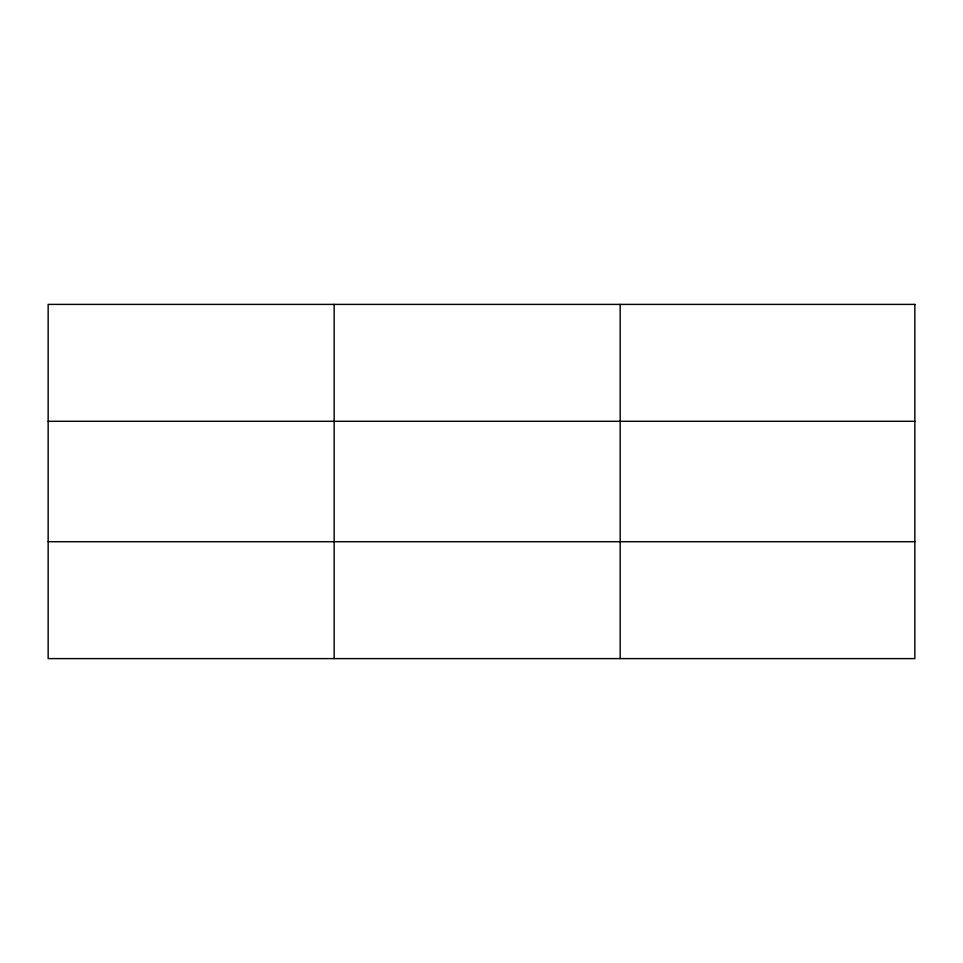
<?xml version="1.0" encoding="UTF-8"?>
<svg xmlns="http://www.w3.org/2000/svg" width="963" height="963" viewBox="0 0 963 963"><rect width="100%" height="100%" fill="white"/><g stroke="black" fill="none" stroke-linecap="round" stroke-linejoin="round"><path stroke-width="1.44" d="M334.161 304.392L334.161 658.608M620.172 304.392L620.172 658.608M48.15 421.288L914.85 421.288M48.15 541.712L914.85 541.712M914.85 304.392L914.85 658.608L48.15 658.608L48.15 304.392L914.85 304.392"/></g></svg>
